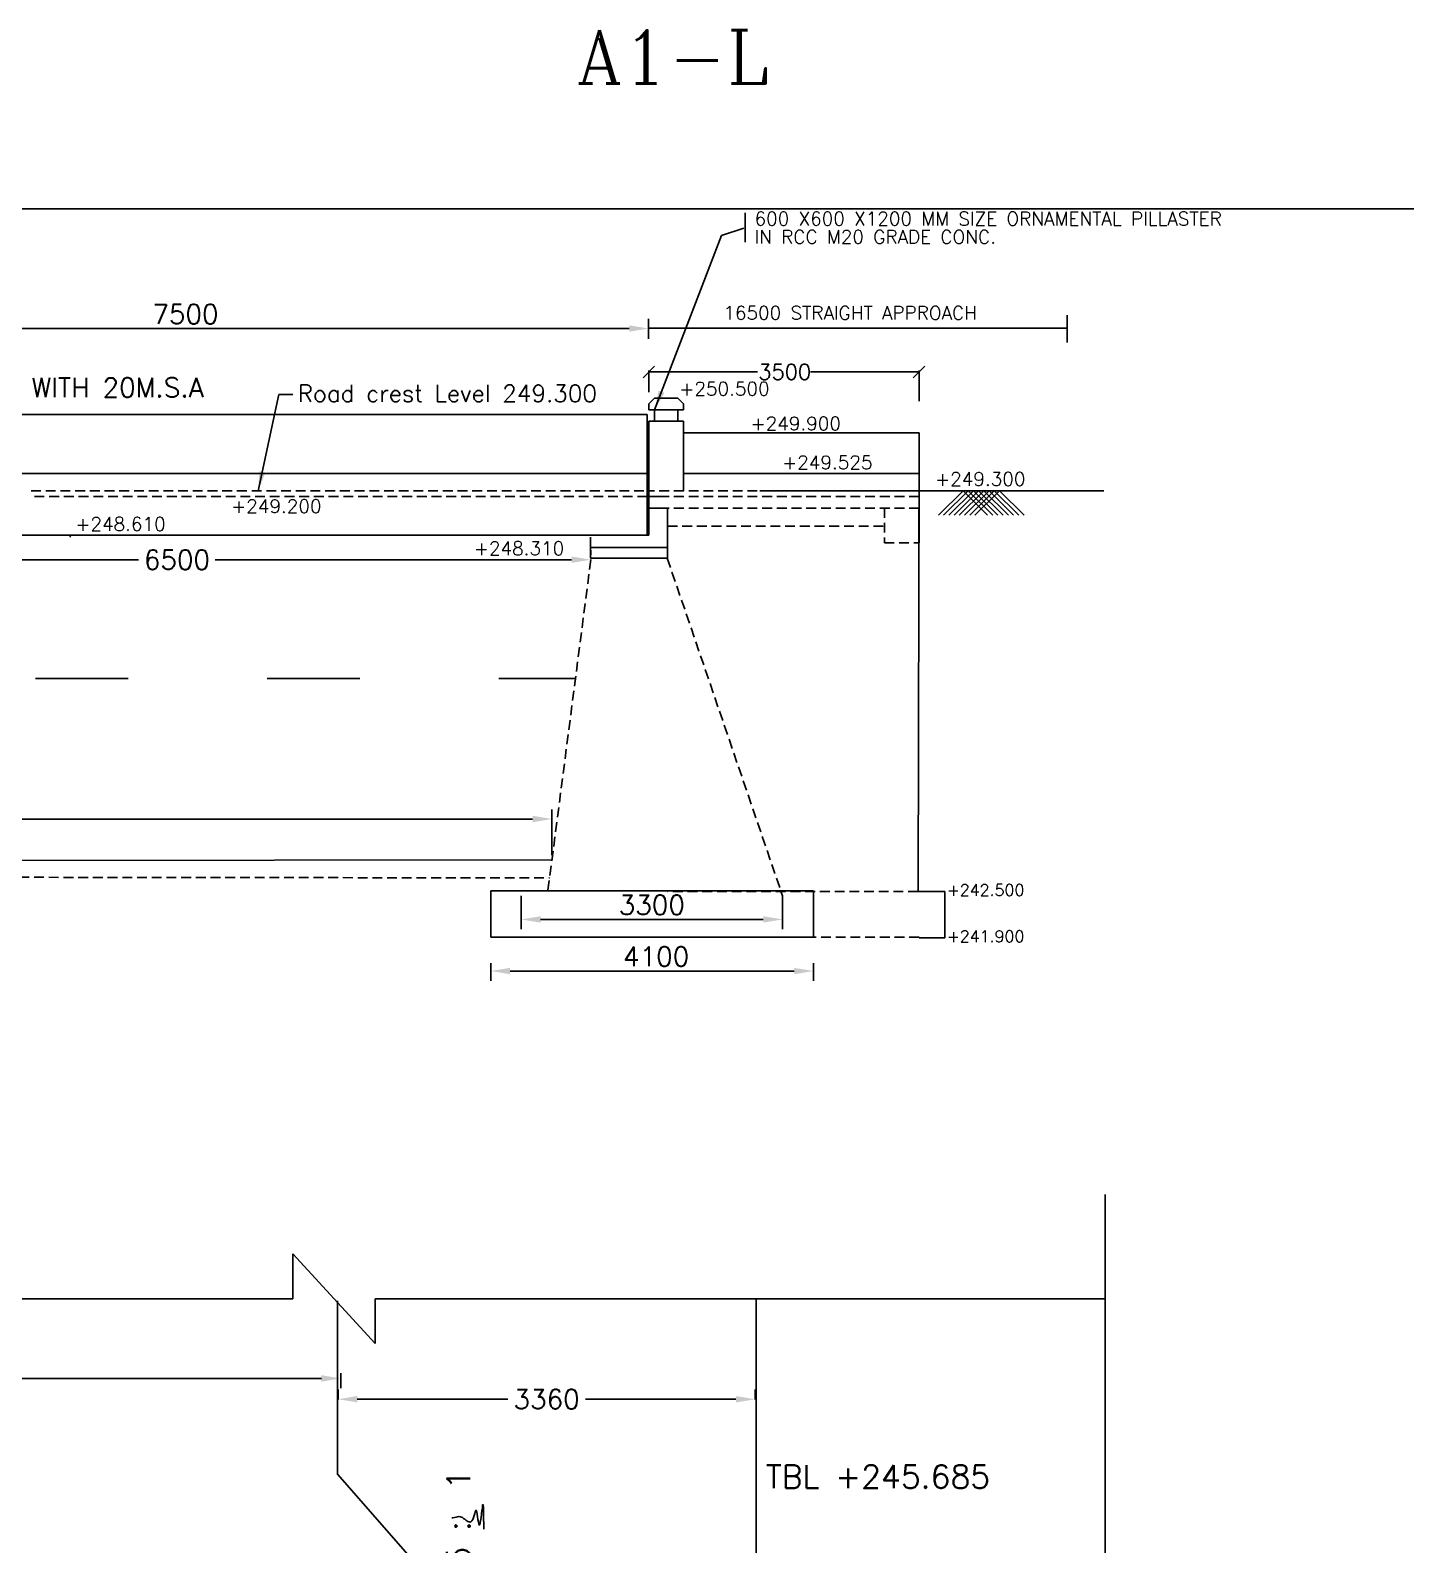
# Model space of a CAD drawing. Header units: inches. Extents: x 51530 to 52244, y 80984 to 81525.
# Drawn here: x 51783.5 to 51961.7, y 81328.4 to 81524.6 of the extents above; entities that cross this region are included whole.
import ezdxf

# ---------------------------------------------------------------- set-up
doc = ezdxf.new("R2010")
doc.units = ezdxf.units.IN
doc.header["$MEASUREMENT"] = 0
doc.linetypes.add('ACAD_ISO03W100', pattern=[30, 12, -18])
doc.linetypes.add('DASHED2', pattern=[9.525, 6.35, -3.175])
for name, color, linetype in [('dim', 2, 'Continuous'), ('light', 5, 'Continuous'), ('text', 6, 'Continuous')]:
    doc.layers.add(name, color=color, linetype=linetype)
doc.styles.add('RC', font='romanc.shx')
doc.styles.add('rs', font='romans.shx')
doc.styles.get("Standard").update_dxf_attribs({"font": 'romans.shx'})
doc.dimstyles.new('ISO-25', dxfattribs={"dimtxt": 2.5, "dimasz": 2.5, "dimexe": 1.25, "dimexo": 0.625, "dimtad": 1, "dimtxsty": 'Standard', "dimcen": 2.5, "dimadec": 0, "dimazin": 0, "dimtfac": 1, "dimtmove": 0, "dimatfit": 3, "dimfxl": 1, "dimarcsym": 0})

# ---------------------------------------------------------------- blocks, each defined once
blk = doc.blocks.new('A$C7B711A8C')
at = {"color": 254}
for p, q in [((-3.18, -3.18), (0, 0)), ((-2.51, -3.18), (0.67, 0)), ((-1.83, -3.18), (1.35, 0)), ((-1.16, -3.18), (2.02, 0)), ((-0.48, -3.18), (2.7, 0)), ((0, 0), (3.18, -3.18)), ((0.19, -3.18), (3.37, 0)), ((0.67, 0), (3.86, -3.18)), ((0.87, -3.18), (4.05, 0)), ((1.35, 0), (4.53, -3.18)), ((1.54, -3.18), (4.72, 0)), ((2.02, 0), (5.21, -3.18)), ((2.7, 0), (5.88, -3.18)), ((3.37, 0), (6.56, -3.18)), ((4.05, 0), (7.23, -3.18)), ((4.72, 0), (7.91, -3.18))]:
    blk.add_line(p, q, dxfattribs=at)
blk = doc.blocks.new('*D204')
at = {"color": 0, "lineweight": -2, "transparency": 16777216}
for p, q in [((51743.61, 81484.62), (51743.61, 81487.21)), ((51746.11, 81485.96), (51861.1, 81485.96)), ((51863.6, 81484.62), (51863.6, 81487.21))]:
    blk.add_line(p, q, dxfattribs=at)
at = {"color": 0, "transparency": 16777216}
for points in [[(51746.11, 81486.37), (51746.11, 81485.54), (51743.61, 81485.96)], [(51861.1, 81486.37), (51861.1, 81485.54), (51863.6, 81485.96)]]:
    blk.add_solid(points, dxfattribs=at)
at = {"color": 0, "transparency": 16777216, "insert": (51803.61, 81487.83), "char_height": 2.5, "attachment_point": 5}
blk.add_mtext('7500', dxfattribs=at)
blk = doc.blocks.new('*D205')
at = {"layer": 'text', "color": 0, "lineweight": -2, "transparency": 16777216}
for p, q in [((51748.9, 81456.63), (51748.9, 81457.25)), ((51856.12, 81456.63), (51856.12, 81457.25)), ((51751.4, 81456), (51797.54, 81456)), ((51853.62, 81456), (51807.48, 81456))]:
    blk.add_line(p, q, dxfattribs=at)
at = {"layer": 'text', "color": 0, "transparency": 16777216}
for points in [[(51751.4, 81456.42), (51751.4, 81455.59), (51748.9, 81456)], [(51853.62, 81456.42), (51853.62, 81455.59), (51856.12, 81456)]]:
    blk.add_solid(points, dxfattribs=at)
at = {"layer": 'text', "color": 0, "transparency": 16777216, "insert": (51802.51, 81456), "char_height": 2.5, "attachment_point": 5}
blk.add_mtext('6500', dxfattribs=at)
blk = doc.blocks.new('*D207')
at = {"color": 0, "lineweight": -2, "transparency": 16777216}
for p, q in [((51843.16, 81403.72), (51843.16, 81401.45)), ((51884.96, 81403.72), (51884.96, 81401.45)), ((51845.66, 81402.7), (51882.46, 81402.7))]:
    blk.add_line(p, q, dxfattribs=at)
at = {"color": 0, "transparency": 16777216}
for points in [[(51845.66, 81403.11), (51845.66, 81402.28), (51843.16, 81402.7)], [(51882.46, 81403.11), (51882.46, 81402.28), (51884.96, 81402.7)]]:
    blk.add_solid(points, dxfattribs=at)
at = {"color": 0, "transparency": 16777216, "insert": (51864.58, 81404.57), "char_height": 2.5, "attachment_point": 5}
blk.add_mtext('4100', dxfattribs=at)
blk = doc.blocks.new('*D208')
at = {"color": 0, "lineweight": -2, "transparency": 16777216}
for p, q in [((51847.1, 81412.46), (51847.1, 81408.14)), ((51880.94, 81412.46), (51880.94, 81408.14)), ((51849.6, 81409.39), (51878.44, 81409.39))]:
    blk.add_line(p, q, dxfattribs=at)
at = {"color": 0, "transparency": 16777216}
for points in [[(51849.6, 81409.8), (51849.6, 81408.97), (51847.1, 81409.39)], [(51878.44, 81409.8), (51878.44, 81408.97), (51880.94, 81409.39)]]:
    blk.add_solid(points, dxfattribs=at)
at = {"color": 0, "transparency": 16777216, "insert": (51864.02, 81411.26), "char_height": 2.5, "attachment_point": 5}
blk.add_mtext('3300', dxfattribs=at)
blk = doc.blocks.new('*D262')
at = {"color": 0, "lineweight": -2, "transparency": 16777216}
for p, q in [((51662.93, 81350.6), (51662.93, 81348.66)), ((51823.73, 81350.6), (51823.73, 81348.66)), ((51665.43, 81349.91), (51738.36, 81349.91)), ((51821.23, 81349.91), (51748.3, 81349.91))]:
    blk.add_line(p, q, dxfattribs=at)
at = {"color": 0, "transparency": 16777216}
for points in [[(51665.43, 81350.33), (51665.43, 81349.49), (51662.93, 81349.91)], [(51821.23, 81350.33), (51821.23, 81349.49), (51823.73, 81349.91)]]:
    blk.add_solid(points, dxfattribs=at)
at = {"color": 0, "transparency": 16777216, "insert": (51743.33, 81349.91), "char_height": 2.5, "attachment_point": 5}
blk.add_mtext('6500', dxfattribs=at)
blk = doc.blocks.new('*D263')
at = {"color": 0, "lineweight": -2, "transparency": 16777216}
for p, q in [((51823.37, 81347.2), (51823.37, 81348.46)), ((51877.41, 81347.2), (51877.41, 81348.46)), ((51825.87, 81347.21), (51845.36, 81347.21)), ((51874.91, 81347.21), (51855.42, 81347.21))]:
    blk.add_line(p, q, dxfattribs=at)
at = {"color": 0, "transparency": 16777216}
for points in [[(51825.87, 81347.63), (51825.87, 81346.8), (51823.37, 81347.21)], [(51874.91, 81347.63), (51874.91, 81346.8), (51877.41, 81347.21)]]:
    blk.add_solid(points, dxfattribs=at)
at = {"color": 0, "transparency": 16777216, "insert": (51850.39, 81347.21), "char_height": 2.5, "attachment_point": 5}
blk.add_mtext('3360', dxfattribs=at)
blk = doc.blocks.new('*D291')
at = {"color": 0, "lineweight": -2, "transparency": 16777216}
for p, q in [((51638.86, 81417.46), (51638.86, 81423.65)), ((51851.07, 81417.72), (51851.07, 81423.65)), ((51641.36, 81422.4), (51709.72, 81422.4)), ((51848.57, 81422.4), (51719.78, 81422.4))]:
    blk.add_line(p, q, dxfattribs=at)
at = {"color": 0, "transparency": 16777216}
for points in [[(51641.36, 81422.82), (51641.36, 81421.98), (51638.86, 81422.4)], [(51848.57, 81422.82), (51848.57, 81421.98), (51851.07, 81422.4)]]:
    blk.add_solid(points, dxfattribs=at)
at = {"color": 0, "transparency": 16777216, "insert": (51714.75, 81422.09), "char_height": 2.5, "attachment_point": 5}
blk.add_mtext('8000', dxfattribs=at)

msp = doc.modelspace()

# ---------------------------------------------------------------- linework, layer by layer
at = {"color": 0}
for p, q in [((51876.087, 81500.94), (51876.087, 81497.156)), ((51864.385, 81476.933), (51863.635, 81476.183)), ((51863.635, 81476.183), (51863.635, 81475.433)), ((51867.385, 81476.933), (51864.385, 81476.933)), ((51868.135, 81476.183), (51867.385, 81476.933)), ((51868.135, 81475.433), (51868.135, 81476.183)), ((51860.435, 81474.808), (51863.435, 81474.808)), ((51863.435, 81474.808), (51863.435, 81467.183)), ((51863.635, 81475.433), (51868.135, 81475.433)), ((51863.635, 81473.933), (51868.135, 81473.933)), ((51863.635, 81473.933), (51863.635, 81464.933)), ((51864.385, 81473.933), (51864.385, 81475.433)), ((51867.385, 81473.933), (51867.385, 81475.433)), ((51868.135, 81473.933), (51868.135, 81464.933)), ((51898.635, 81472.433), (51868.135, 81472.433)), ((51898.635, 81472.433), (51898.531, 81413.005)), ((51863.435, 81467.183), (51763.59, 81467.183)), ((51863.435, 81467.183), (51860.435, 81467.183)), ((51863.435, 81464.933), (51863.435, 81467.183)), ((51868.135, 81467.183), (51898.635, 81467.183)), ((51868.135, 81467.183), (51898.635, 81467.183)), ((51863.435, 81464.933), (51863.435, 81459.183)), ((51863.635, 81464.933), (51863.635, 81459.183)), ((51866.035, 81464.183), (51863.635, 81464.183)), ((51878.015, 81464.933), (51898.635, 81464.933)), ((51898.635, 81464.933), (51922.55, 81464.933)), ((51863.635, 81462.683), (51866.255, 81462.683)), ((51866.035, 81462.683), (51866.035, 81459.183)), ((51898.635, 81460.433), (51898.635, 81458.183)), ((51788.515, 81459.183), (51778.515, 81459.183)), ((51788.765, 81458.933), (51788.515, 81459.183)), ((51856.079, 81456.183), (51856.079, 81458.933)), ((51866.035, 81459.183), (51866.035, 81456.183)), ((51866.035, 81457.56), (51856.035, 81457.56)), ((51856.079, 81456.183), (51866.035, 81456.183)), ((51638.864, 81416.835), (51851.07, 81417.096)), ((51843.156, 81413.086), (51884.956, 81413.086)), ((51843.156, 81413.086), (51843.156, 81407.086)), ((51884.956, 81413.086), (51884.956, 81407.086)), ((51898.497, 81413.005), (51901.959, 81413.005)), ((51901.959, 81413.005), (51901.959, 81407.003)), ((51884.956, 81407.086), (51843.156, 81407.086)), ((51901.959, 81407.003), (51898.635, 81407.003)), ((51922.722, 81373.724), (51922.722, 81317.292)), ((51817.54, 81360.238), (51817.54, 81366.056)), ((51817.54, 81366.056), (51828.183, 81354.437)), ((51745.245, 81360.238), (51817.54, 81360.238)), ((51828.183, 81360.238), (51922.722, 81360.238)), ((51828.183, 81354.437), (51828.183, 81360.238)), ((51877.546, 81360.238), (51877.546, 81317.117))]:
    msp.add_line(p, q, dxfattribs=at)
at = {"color": 0, "extrusion": (0, 0, -1)}
for p, q in [((51916.861, 81486.004), (51913.529, 81486.004)), ((51917.244, 81486.004), (51913.912, 81486.004)), ((51917.627, 81486.004), (51914.295, 81486.004))]:
    msp.add_line(p, q, dxfattribs=at)
at = {"color": 0, "linetype": 'ByBlock', "lineweight": -2}
for p, q in [((51864.385, 81481.078), (51862.885, 81479.578)), ((51897.885, 81479.578), (51899.385, 81481.078))]:
    msp.add_line(p, q, dxfattribs=at)
for p, q in [((51626.615, 81474.808), (51860.435, 81474.808)), ((51823.294, 81337.517), (51823.294, 81359.98)), ((51844.037, 81313.867), (51823.294, 81337.517))]:
    msp.add_line(p, q)
at = {"color": 0, "linetype": 'DASHED2', "ltscale": 0.2}
for p, q in [((51783.615, 81464.933), (51863.435, 81464.933)), ((51863.435, 81464.183), (51783.615, 81464.183)), ((51898.635, 81464.933), (51863.635, 81464.933)), ((51898.635, 81464.183), (51863.635, 81464.183)), ((51898.635, 81462.683), (51863.635, 81462.683)), ((51894.135, 81462.683), (51894.135, 81458.183)), ((51894.135, 81462.683), (51894.135, 81460.433)), ((51898.635, 81460.433), (51898.635, 81462.683)), ((51898.635, 81462.683), (51898.635, 81460.433)), ((51893.992, 81460.351), (51866.078, 81460.351)), ((51894.135, 81458.183), (51898.635, 81458.183)), ((51856.124, 81456.005), (51850.556, 81413.086)), ((51866.015, 81456.183), (51880.942, 81412.461)), ((51639.23, 81415.003), (51850.772, 81414.77)), ((51898.497, 81413.005), (51866.035, 81413.005)), ((51898.635, 81407.086), (51867.045, 81407.086))]:
    msp.add_line(p, q, dxfattribs=at)
at = {"linetype": 'ACAD_ISO03W100'}
msp.add_line((51634.19, 81440.615), (51854.084, 81440.615), dxfattribs=at)
msp.add_lwpolyline([(51530.257, 81501.467), (52244.215, 81501.467), (52244.215, 80983.535), (51530.257, 80983.535)], close=True)
at = {"color": 0}
msp.add_open_spline([(51842.239, 81330.396), (51842.235, 81332.229), (51842.228, 81335.6), (51841.669, 81328.899), (51841.299, 81334.326), (51840.858, 81330.519), (51839.297, 81332.27), (51838.858, 81331.946), (51838.096, 81331.835), (51838.096, 81331.835)], degree=3, knots=[0, 0, 0, 0, 5.0612958, 9.3086435, 12.5639068, 15.3206093, 17.485086, 20.1244188, 20.4265499, 20.4265499, 20.4265499, 20.4265499], dxfattribs=at)
at = {"color": 0, "extrusion": (0, 0, -1)}
for points in [[(-51916.861, 81485.974), (-51917.041, 81486.004), (-51916.861, 81486.034)], [(-51917.244, 81485.974), (-51917.424, 81486.004), (-51917.244, 81486.034)], [(-51917.627, 81485.974), (-51917.807, 81486.004), (-51917.627, 81486.034)]]:
    msp.add_solid(points, dxfattribs=at)
at = {"layer": 'dim', "color": 0}
for p, q in [((51917.807, 81487.691), (51917.807, 81484.13)), ((51863.635, 81477.689), (51863.635, 81480.508)), ((51863.635, 81480.328), (51877.711, 81480.328)), ((51898.635, 81480.328), (51884.558, 81480.328)), ((51898.635, 81476.555), (51898.635, 81480.508))]:
    msp.add_line(p, q, dxfattribs=at)
at = {"layer": 'dim', "color": 0, "extrusion": (0, 0, -1)}
for p, q in [((51912.423, 81486.004), (51863.635, 81486.004)), ((51917.807, 81486.004), (51912.423, 81486.004))]:
    msp.add_line(p, q, dxfattribs=at)
at = {"layer": 'light', "color": 0}
msp.add_line((51863.435, 81459.183), (51858.535, 81459.183), dxfattribs=at)
at = {"layer": 'text', "color": 0}
msp.add_line((51863.635, 81459.183), (51786.235, 81459.183), dxfattribs=at)

# ---------------------------------------------------------------- block references
at = {"color": 0}
msp.add_blockref('A$C7B711A8C', (51904.323, 81464.933), dxfattribs=at)

# ---------------------------------------------------------------- texts
at = {"style": 'RC'}
msp.add_text('A1-L', height=6.875, dxfattribs=at).set_placement((51854.29, 81517.726))
at = {"color": 0}
msp.add_text('3500', height=2, dxfattribs=at).set_placement((51877.801, 81479.328))
at = {"color": 0, "style": 'rs'}
for s, p in [('+242.500', (51902.24, 81412.444)), ('+241.900', (51902.24, 81406.444))]:
    msp.add_text(s, height=1.5, dxfattribs=at).set_placement(p)
at = {"color": 0}
msp.add_text('1.5 :  1', height=3, rotation=90, dxfattribs=at).set_placement((51840.481, 81321.646))
at = {"color": 0, "attachment_point": 1}
for s, insert, char_height in [('590th.Deckslab in CCM20 WITH 20M.S.A', (51738.77, 81479.563), 2.5), ('Road crest Level 249.300', (51818.158, 81478.64), 2.2)]:
    msp.add_mtext(s, dxfattribs=dict(at, insert=insert, char_height=char_height))
at = {"layer": 'text', "color": 0, "style": 'rs'}
for s, height, p in [('600 X600 X1200 MM SIZE ORNAMENTAL PILLASTER', 1.75, (51877.322, 81499.314)), ('IN RCC M20 GRADE CONC.', 1.75, (51877.322, 81496.957)), ('16500 STRAIGHT APPROACH', 1.75, (51873.278, 81487.112)), ('+250.500', 1.75, (51867.577, 81477.274)), ('+249.900', 1.75, (51876.813, 81472.773)), ('+249.525', 1.75, (51880.898, 81467.729)), ('+249.300', 1.75, (51900.712, 81465.577)), ('+249.200', 1.75, (51809.537, 81462.056)), ('+248.610', 1.75, (51789.35, 81459.742)), ('+248.310', 1.75, (51840.969, 81456.593)), ('TBL +245.685', 3, (51878.784, 81335.688))]:
    msp.add_text(s, height=height, dxfattribs=at).set_placement(p)

# ---------------------------------------------------------------- dimensions: what is measured, and where the dimension line sits
at = {"color": 0}
for base, p1, p2, text, picture, middle in [((51863.603, 81485.958), (51743.615, 81483.991), (51863.603, 81483.991), '7500', '*D204', (51803.609, 81487.833)), ((51880.942, 81409.386), (51847.104, 81413.086), (51880.942, 81413.086), '3300', '*D208', (51864.023, 81411.261))]:
    dim = msp.add_linear_dim(base=base, p1=p1, p2=p2, text=text, dimstyle='ISO-25', dxfattribs=at)
    dim.commit()
    dim.dimension.update_dxf_attribs({"geometry": picture, "text_midpoint": middle})
dim = msp.add_linear_dim(base=(51851.07, 81422.399), p1=(51638.864, 81416.835), p2=(51851.07, 81417.096), text='8000', dimstyle='ISO-25', override={"dimtad": 0, "dimtoh": 1, "dimtmove": 2})
dim.commit()
dim.dimension.update_dxf_attribs({"geometry": '*D291', "text_midpoint": (51714.754, 81422.089), "dimtype": 160})
dim = msp.add_linear_dim(base=(51884.956, 81402.695), p1=(51843.156, 81404.342), p2=(51884.956, 81404.342), text='4100', dimstyle='ISO-25', dxfattribs=at)
dim.commit()
dim.dimension.update_dxf_attribs({"geometry": '*D207', "text_midpoint": (51864.583, 81402.695), "dimtype": 160})
for base, p1, p2, text, picture, middle in [((51823.733, 81349.91), (51662.93, 81351.223), (51823.733, 81351.223), '6500', '*D262', (51743.331, 81349.91)), ((51877.411, 81347.213), (51823.368, 81346.57), (51877.411, 81346.57), '3360', '*D263', (51850.39, 81347.213))]:
    dim = msp.add_linear_dim(base=base, p1=p1, p2=p2, text=text, dimstyle='ISO-25', override={"dimtad": 0, "dimtoh": 1})
    dim.commit()
    dim.dimension.update_dxf_attribs({"geometry": picture, "text_midpoint": middle})
at = {"layer": 'text', "color": 0}
dim = msp.add_linear_dim(base=(51856.124, 81456.005), p1=(51748.902, 81456.005), p2=(51856.124, 81456.005), text='6500', dimstyle='ISO-25', override={"dimtad": 0, "dimtoh": 1}, dxfattribs=at)
dim.commit()
dim.dimension.update_dxf_attribs({"geometry": '*D205', "text_midpoint": (51802.513, 81456.005)})

# ---------------------------------------------------------------- leaders
at = {"color": 0}
msp.add_leader([(51864.385, 81475.433), (51873.027, 81498.017), (51875.937, 81498.951)], dimstyle='ISO-25', override={"dimgap": 0.625, "dimtad": 0, "dimtoh": 1}, dxfattribs=at)
at = {"color": 0, "annotation_type": 0, "has_hookline": 1, "hookline_direction": 0}
for points, text_width in [([(51728.274, 81461.577), (51735.724, 81478.313), (51738.145, 81478.313)], 76.548), ([(51813.05, 81464.925), (51815.715, 81477.39), (51817.533, 81477.39)], 43.895)]:
    msp.add_leader(points, dimstyle='ISO-25', override={"dimgap": 0.625, "dimtad": 0, "dimtoh": 1}, dxfattribs=dict(at, text_width=text_width))

doc.saveas('drawing.dxf')
